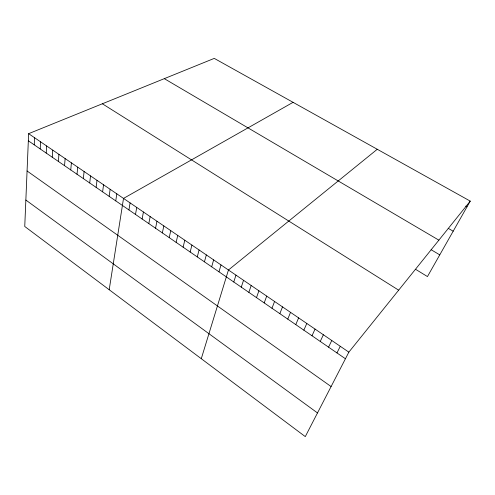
<?xml version="1.0" encoding="UTF-8"?>
<svg xmlns="http://www.w3.org/2000/svg" width="495" height="495" viewBox="0 0 495 495"><rect width="100%" height="100%" fill="white"/><g stroke="black" fill="none" stroke-linecap="round" stroke-linejoin="round"><path stroke-width="0.74" d="M28.63 133.675L24.75 226.481L305.285 436.609L348.851 352.149L470.25 201.119L214.267 58.391L28.63 133.675L348.851 352.149M34.242 144.843L34.588 137.74M40.2 148.939L40.596 141.836M46.208 153.073L46.654 145.969M52.272 157.237L52.761 150.14M58.379 161.432L58.924 154.341M64.542 165.67L65.136 158.579M70.754 169.94L71.404 162.855M77.016 174.246L77.721 167.168M83.339 178.59L84.094 171.518M89.713 182.971L90.523 175.904M96.141 187.388L97.008 180.328M102.62 191.843L103.548 184.79M109.16 196.342L110.144 189.288M115.756 200.877L116.801 193.83M109.197 289.736L123.515 198.415L293.077 102.329M128.929 209.929L130.092 202.901M135.5 214.446L136.725 207.424M142.127 219L143.414 211.984M148.809 223.598L150.158 216.587M155.554 228.232L156.965 221.234M162.354 232.904L163.826 225.918M169.216 237.619L170.756 230.645M176.133 242.377L177.742 235.41M183.119 247.178L184.796 240.217M190.16 252.017L191.905 245.075M197.27 256.905L199.083 249.969M204.441 261.83L206.328 254.913M211.674 266.805L213.636 259.9M218.976 271.823L221.005 264.93M201.279 358.708L228.449 270.004L377.27 149.273M233.776 281.995L235.96 275.127M241.275 287.156L243.54 280.3M248.849 292.359L251.188 285.522M256.49 297.613L258.91 290.788M264.2 302.909L266.706 296.103M271.984 308.261L274.57 301.474M279.842 313.663L282.509 306.888M287.768 319.114L290.528 312.357M295.775 324.615L298.621 317.883M303.856 330.171L306.795 323.458M312.017 335.777L315.043 329.082M320.253 341.439L323.371 334.769M328.569 347.156L331.78 340.504M336.965 352.929L340.275 346.302M470.25 201.119L427.451 276.569L415.911 269.509M465.727 206.099L467.014 206.823M448.216 228.319L453.191 231.196M164.303 78.649L438.867 240.155M431.126 249.721L439.758 254.869M102.354 103.777L398.667 290.175M28.333 140.784L345.442 358.757M27.07 170.973L331.106 386.558M25.858 200.048L317.493 412.941"/></g></svg>
